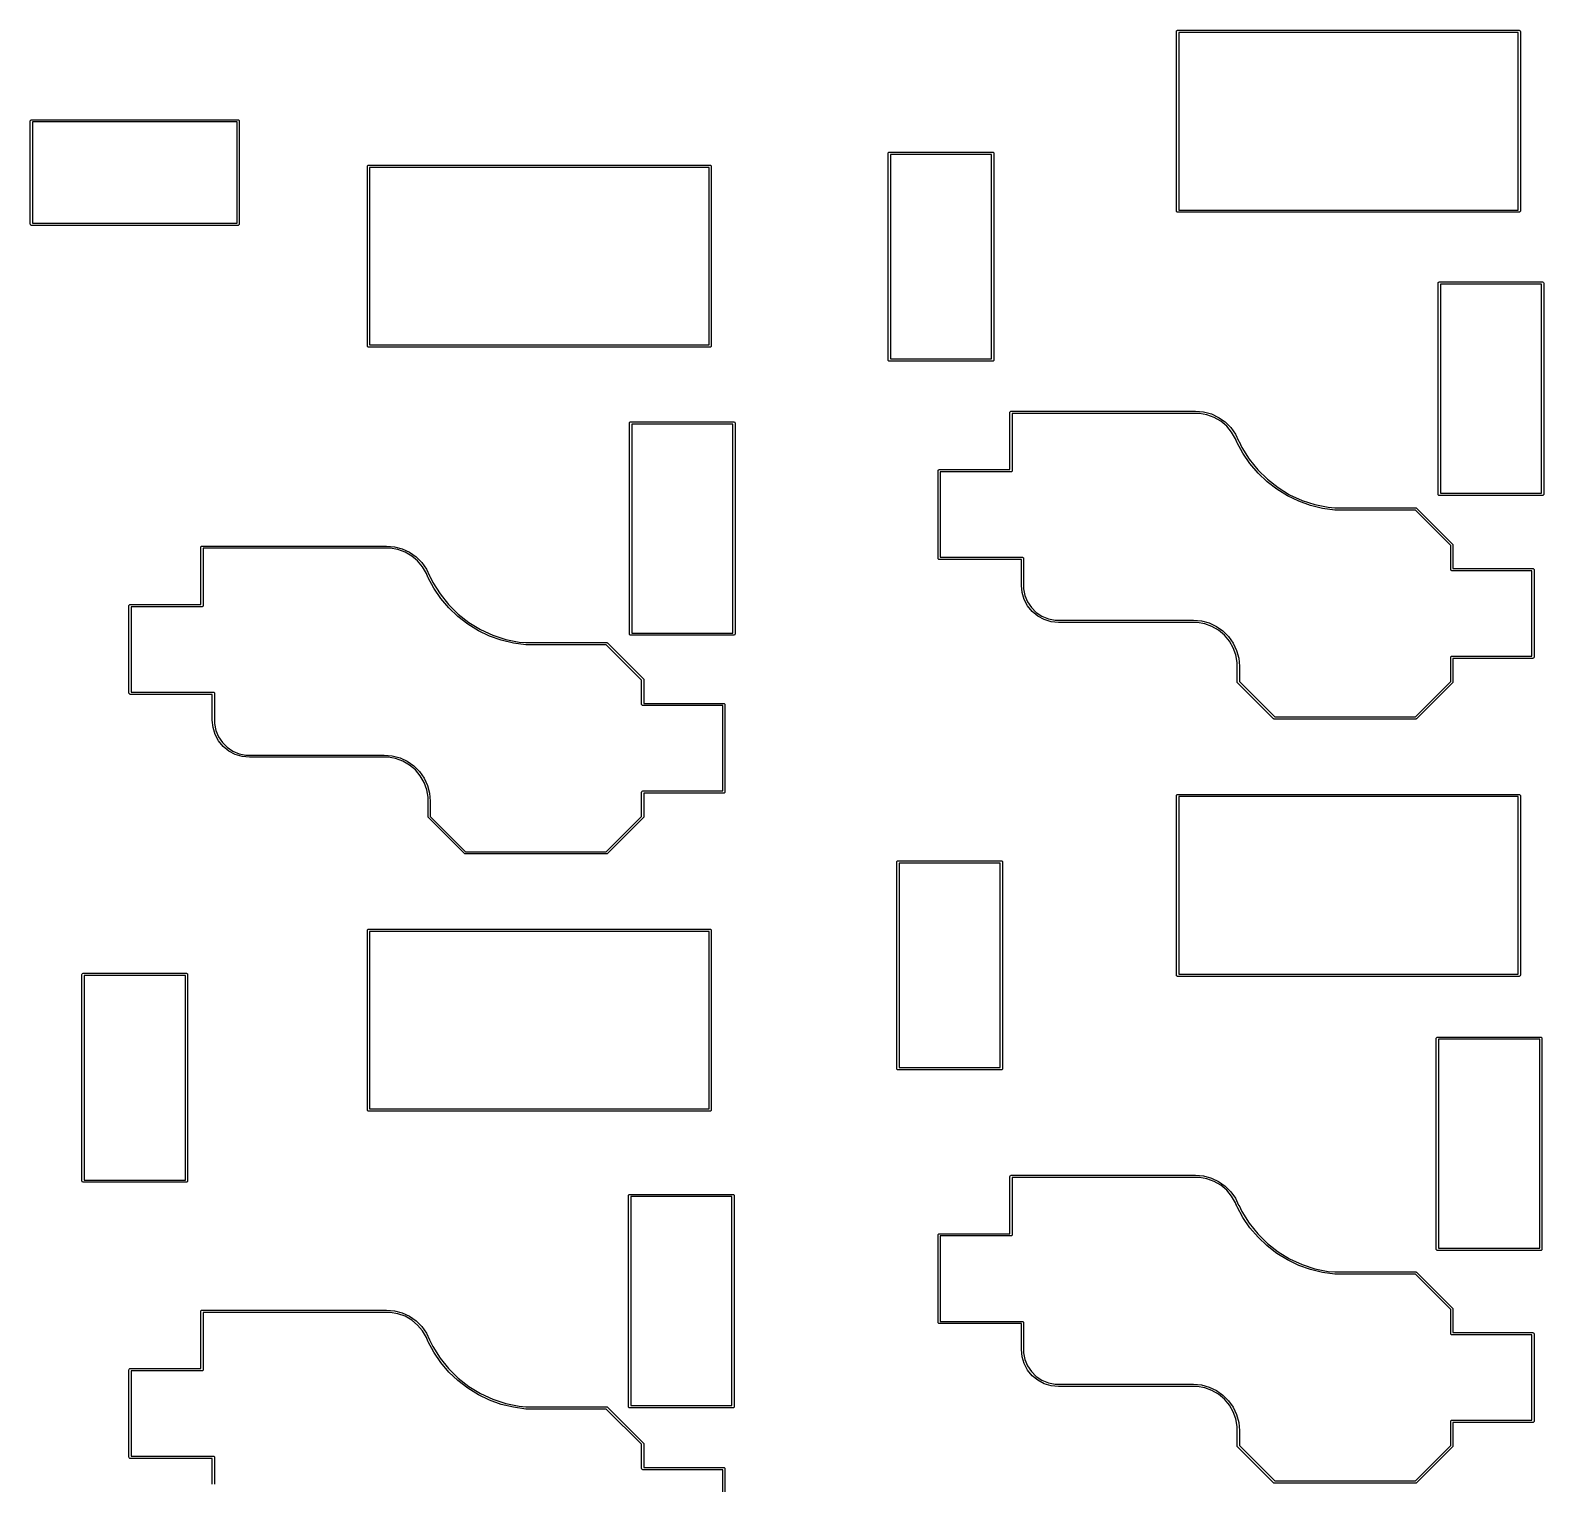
# Model space of a CAD drawing. Extents: x 52 to 190, y -126 to -40.
# Drawn here: x 97.24 to 130.91, y -72.3 to -39.96 of the extents above; entities that cross this region are included whole.
import ezdxf

# ---------------------------------------------------------------- set-up
doc = ezdxf.new("R2010")
doc.units = 0
doc.layers.add('BLACK', color=7, linetype='CONTINUOUS')

msp = doc.modelspace()

# ---------------------------------------------------------------- linework, layer by layer
at = {"layer": 'BLACK', "linetype": 'CONTINUOUS'}
for p, q in [((122.739428, -39.988327), (122.741331, -39.97876)), ((122.739428, -43.988327), (122.739428, -39.988327)), ((122.741331, -39.97876), (122.754861, -39.96523)), ((122.754861, -39.96523), (122.764428, -39.963327)), ((122.764428, -39.963327), (130.364428, -39.963327)), ((122.789428, -40.013327), (122.789428, -43.963327)), ((130.339428, -40.013327), (122.789428, -40.013327)), ((130.339428, -43.963327), (130.339428, -40.013327)), ((130.364428, -39.963327), (130.373995, -39.96523)), ((130.373995, -39.96523), (130.387525, -39.97876)), ((130.387525, -39.97876), (130.389428, -39.988327)), ((130.389428, -39.988327), (130.389428, -43.988327)), ((97.239428, -41.978326), (97.241331, -41.968759)), ((97.239428, -44.278326), (97.239428, -41.978326)), ((97.241331, -41.968759), (97.254861, -41.955229)), ((97.254861, -41.955229), (97.264428, -41.953326)), ((97.264428, -41.953326), (101.864428, -41.953326)), ((97.289428, -42.003326), (97.289428, -44.253326)), ((101.839428, -42.003326), (97.289428, -42.003326)), ((101.839428, -44.253326), (101.839428, -42.003326)), ((101.864428, -41.953326), (101.873995, -41.955229)), ((101.873995, -41.955229), (101.887525, -41.968759)), ((101.887525, -41.968759), (101.889428, -41.978326)), ((101.889428, -41.978326), (101.889428, -44.278326)), ((116.325, -42.7), (116.326903, -42.690433)), ((116.325, -47.3), (116.325, -42.7)), ((116.326903, -42.690433), (116.340433, -42.676903)), ((116.340433, -42.676903), (116.35, -42.675)), ((116.35, -42.675), (118.65, -42.675)), ((116.375, -42.725), (116.375, -47.275)), ((118.625, -42.725), (116.375, -42.725)), ((118.625, -47.275), (118.625, -42.725)), ((118.65, -42.675), (118.659567, -42.676903)), ((118.659567, -42.676903), (118.673097, -42.690433)), ((118.673097, -42.690433), (118.675, -42.7)), ((118.675, -42.7), (118.675, -47.3)), ((104.739428, -42.988327), (104.741331, -42.97876)), ((104.739428, -46.988327), (104.739428, -42.988327)), ((104.741331, -42.97876), (104.754861, -42.96523)), ((104.754861, -42.96523), (104.764428, -42.963327)), ((104.764428, -42.963327), (112.364428, -42.963327)), ((104.789428, -43.013327), (104.789428, -46.963327)), ((112.339428, -43.013327), (104.789428, -43.013327)), ((112.339428, -46.963327), (112.339428, -43.013327)), ((112.364428, -42.963327), (112.373995, -42.96523)), ((112.373995, -42.96523), (112.387525, -42.97876)), ((112.387525, -42.97876), (112.389428, -42.988327)), ((112.389428, -42.988327), (112.389428, -46.988327)), ((122.741331, -43.997894), (122.739428, -43.988327)), ((122.754861, -44.011424), (122.741331, -43.997894)), ((122.764428, -44.013327), (122.754861, -44.011424)), ((130.364428, -44.013327), (122.764428, -44.013327)), ((122.789428, -43.963327), (130.339428, -43.963327)), ((130.373995, -44.011424), (130.364428, -44.013327)), ((130.387525, -43.997894), (130.373995, -44.011424)), ((130.389428, -43.988327), (130.387525, -43.997894)), ((97.241331, -44.287893), (97.239428, -44.278326)), ((97.254861, -44.301423), (97.241331, -44.287893)), ((97.264428, -44.303326), (97.254861, -44.301423)), ((101.864428, -44.303326), (97.264428, -44.303326)), ((97.289428, -44.253326), (101.839428, -44.253326)), ((101.873995, -44.301423), (101.864428, -44.303326)), ((101.887525, -44.287893), (101.873995, -44.301423)), ((101.889428, -44.278326), (101.887525, -44.287893)), ((128.559428, -45.588326), (128.561331, -45.578759)), ((128.559428, -50.288326), (128.559428, -45.588326)), ((128.561331, -45.578759), (128.574861, -45.565229)), ((128.574861, -45.565229), (128.584428, -45.563326)), ((128.584428, -45.563326), (130.884428, -45.563326)), ((128.609428, -45.613326), (128.609428, -50.263326)), ((130.859428, -45.613326), (128.609428, -45.613326)), ((130.859428, -50.263326), (130.859428, -45.613326)), ((130.884428, -45.563326), (130.893995, -45.565229)), ((130.893995, -45.565229), (130.907525, -45.578759)), ((130.907525, -45.578759), (130.909428, -45.588326)), ((130.909428, -45.588326), (130.909428, -50.288326)), ((104.741331, -46.997894), (104.739428, -46.988327)), ((104.754861, -47.011424), (104.741331, -46.997894)), ((104.764428, -47.013327), (104.754861, -47.011424)), ((112.364428, -47.013327), (104.764428, -47.013327)), ((104.789428, -46.963327), (112.339428, -46.963327)), ((112.373995, -47.011424), (112.364428, -47.013327)), ((112.387525, -46.997894), (112.373995, -47.011424)), ((112.389428, -46.988327), (112.387525, -46.997894)), ((116.326903, -47.309567), (116.325, -47.3)), ((116.340433, -47.323097), (116.326903, -47.309567)), ((116.35, -47.325), (116.340433, -47.323097)), ((118.65, -47.325), (116.35, -47.325)), ((116.375, -47.275), (118.625, -47.275)), ((118.659567, -47.323097), (118.65, -47.325)), ((118.673097, -47.309567), (118.659567, -47.323097)), ((118.675, -47.3), (118.673097, -47.309567)), ((119.035428, -48.463326), (119.037331, -48.453759)), ((119.035428, -49.163326), (119.035428, -48.463326)), ((119.037331, -48.453759), (119.050861, -48.440229)), ((119.050861, -48.440229), (119.060428, -48.438326)), ((119.060428, -48.438326), (123.164428, -48.438326)), ((123.164428, -48.438326), (123.164429, -48.438326)), ((123.164429, -48.438326), (123.342414, -48.453903)), ((123.342414, -48.453903), (123.51499, -48.50015)), ((110.569428, -48.698326), (110.571331, -48.688759)), ((110.569428, -53.398326), (110.569428, -48.698326)), ((110.571331, -48.688759), (110.584861, -48.675229)), ((110.584861, -48.675229), (110.594428, -48.673326)), ((110.594428, -48.673326), (112.894428, -48.673326)), ((110.619428, -48.723326), (110.619428, -53.373326)), ((112.869428, -48.723326), (110.619428, -48.723326)), ((112.869428, -53.373326), (112.869428, -48.723326)), ((112.894428, -48.673326), (112.903995, -48.675229)), ((112.903995, -48.675229), (112.917525, -48.688759)), ((112.917525, -48.688759), (112.919428, -48.698326)), ((112.919428, -48.698326), (112.919428, -53.398326)), ((119.085428, -48.488326), (119.085428, -49.163326)), ((123.164427, -48.488326), (119.085428, -48.488326)), ((123.249727, -48.488329), (123.164427, -48.488326)), ((123.417733, -48.517958), (123.249727, -48.488329)), ((123.578042, -48.576311), (123.417733, -48.517958)), ((123.51499, -48.50015), (123.676914, -48.575662)), ((123.725783, -48.661615), (123.578042, -48.576311)), ((123.676914, -48.575662), (123.823265, -48.678145)), ((123.856466, -48.771278), (123.725783, -48.661615)), ((123.823265, -48.678145), (123.949597, -48.804485)), ((123.966121, -48.901968), (123.856466, -48.771278)), ((123.949597, -48.804485), (124.052071, -48.950843)), ((124.051416, -49.049714), (123.966121, -48.901968)), ((124.080587, -49.129871), (124.051416, -49.049714)), ((124.052071, -48.950843), (124.121621, -49.100007)), ((124.080628, -49.129856), (124.080587, -49.129871)), ((124.09014, -49.142031), (124.080628, -49.129856)), ((124.092188, -49.142618), (124.09014, -49.142031)), ((124.217955, -49.375688), (124.092188, -49.142618)), ((124.121621, -49.100007), (124.131575, -49.11055)), ((124.131575, -49.11055), (124.131612, -49.110533)), ((124.131612, -49.110533), (124.196353, -49.247178)), ((119.035428, -49.738326), (119.035428, -49.163326)), ((119.085428, -49.163326), (119.085428, -49.763326)), ((124.196353, -49.247178), (124.356662, -49.503604)), ((124.374198, -49.604374), (124.217955, -49.375688)), ((117.435428, -49.763326), (117.437331, -49.753759)), ((117.435428, -51.713326), (117.435428, -49.763326)), ((117.437331, -49.753759), (117.450861, -49.740229)), ((117.450861, -49.740229), (117.460428, -49.738326)), ((117.460428, -49.738326), (119.035428, -49.738326)), ((119.060428, -49.788326), (117.485428, -49.788326)), ((117.485428, -49.788326), (117.485428, -51.688326)), ((119.069995, -49.786423), (119.060428, -49.788326)), ((119.083525, -49.772893), (119.069995, -49.786423)), ((119.085428, -49.763326), (119.083525, -49.772893)), ((124.356662, -49.503604), (124.545611, -49.739722)), ((124.553454, -49.815507), (124.374198, -49.604374)), ((124.545611, -49.739722), (124.760654, -49.952349)), ((124.753763, -50.006781), (124.553454, -49.815507)), ((124.97294, -50.176107), (124.753763, -50.006781)), ((124.760654, -49.952349), (124.998891, -50.138619)), ((124.998891, -50.138619), (125.257111, -50.296022)), ((125.20859, -50.321635), (124.97294, -50.176107)), ((125.45814, -50.441778), (125.20859, -50.321635)), ((125.257111, -50.296022), (125.531834, -50.422437)), ((125.718866, -50.535223), (125.45814, -50.441778)), ((125.531834, -50.422437), (125.819358, -50.516158)), ((128.561331, -50.297893), (128.559428, -50.288326)), ((128.574861, -50.311423), (128.561331, -50.297893)), ((128.584428, -50.313326), (128.574861, -50.311423)), ((130.884428, -50.313326), (128.584428, -50.313326)), ((128.609428, -50.263326), (130.859428, -50.263326)), ((130.893995, -50.311423), (130.884428, -50.313326)), ((130.907525, -50.297893), (130.893995, -50.311423)), ((130.909428, -50.288326), (130.907525, -50.297893)), ((125.987919, -50.600949), (125.718866, -50.535223)), ((125.819358, -50.516158), (126.115806, -50.575923)), ((126.262362, -50.638239), (125.987919, -50.600949)), ((126.115806, -50.575923), (126.265482, -50.588326)), ((126.263107, -50.638063), (126.262362, -50.638239)), ((126.264428, -50.638326), (126.263107, -50.638063)), ((128.054072, -50.638326), (126.264428, -50.638326)), ((126.265482, -50.588326), (128.064428, -50.588326)), ((128.839428, -51.423682), (128.054072, -50.638326)), ((128.064428, -50.588326), (128.073995, -50.590229)), ((128.073995, -50.590229), (128.082106, -50.595648)), ((128.082106, -50.595648), (128.882106, -51.395648)), ((101.035428, -51.463326), (101.037331, -51.453759)), ((101.035428, -52.163326), (101.035428, -51.463326)), ((101.037331, -51.453759), (101.050861, -51.440229)), ((101.050861, -51.440229), (101.060428, -51.438326)), ((101.060428, -51.438326), (105.164428, -51.438326)), ((101.085428, -51.488326), (101.085428, -52.163326)), ((105.164427, -51.488326), (101.085428, -51.488326)), ((105.249727, -51.488329), (105.164427, -51.488326)), ((105.164428, -51.438326), (105.164429, -51.438326)), ((105.164429, -51.438326), (105.342414, -51.453903)), ((105.417733, -51.517958), (105.249727, -51.488329)), ((105.342414, -51.453903), (105.51499, -51.50015)), ((105.51499, -51.50015), (105.676914, -51.575662)), ((128.839428, -51.963326), (128.839428, -51.423682)), ((128.882106, -51.395648), (128.887525, -51.403759)), ((128.887525, -51.403759), (128.889428, -51.413326)), ((128.889428, -51.413326), (128.889428, -51.938326)), ((105.578042, -51.576311), (105.417733, -51.517958)), ((105.725783, -51.661615), (105.578042, -51.576311)), ((105.676914, -51.575662), (105.823265, -51.678145)), ((105.856466, -51.771278), (105.725783, -51.661615)), ((105.823265, -51.678145), (105.949597, -51.804485)), ((105.966121, -51.901968), (105.856466, -51.771278)), ((105.949597, -51.804485), (106.052071, -51.950843)), ((117.437331, -51.722893), (117.435428, -51.713326)), ((117.450861, -51.736423), (117.437331, -51.722893)), ((117.460428, -51.738326), (117.450861, -51.736423)), ((119.289428, -51.738326), (117.460428, -51.738326)), ((117.485428, -51.688326), (119.314428, -51.688326)), ((119.289428, -52.313326), (119.289428, -51.738326)), ((119.314428, -51.688326), (119.323995, -51.690229)), ((119.323995, -51.690229), (119.337525, -51.703759)), ((119.337525, -51.703759), (119.339428, -51.713326)), ((119.339428, -51.713326), (119.339428, -52.313326)), ((101.035428, -52.738326), (101.035428, -52.163326)), ((101.085428, -52.163326), (101.085428, -52.763326)), ((106.051416, -52.049714), (105.966121, -51.901968)), ((106.080587, -52.129871), (106.051416, -52.049714)), ((106.052071, -51.950843), (106.121621, -52.100007)), ((106.080628, -52.129856), (106.080587, -52.129871)), ((106.09014, -52.142031), (106.080628, -52.129856)), ((106.092188, -52.142618), (106.09014, -52.142031)), ((106.217955, -52.375688), (106.092188, -52.142618)), ((106.121621, -52.100007), (106.131575, -52.11055)), ((106.131575, -52.11055), (106.131612, -52.110533)), ((106.131612, -52.110533), (106.196353, -52.247178)), ((128.841331, -51.972893), (128.839428, -51.963326)), ((128.854861, -51.986423), (128.841331, -51.972893)), ((128.864428, -51.988326), (128.854861, -51.986423)), ((130.643428, -51.988326), (128.864428, -51.988326)), ((128.889428, -51.938326), (130.668428, -51.938326)), ((130.643428, -53.888326), (130.643428, -51.988326)), ((130.668428, -51.938326), (130.677995, -51.940229)), ((130.677995, -51.940229), (130.691525, -51.953759)), ((130.691525, -51.953759), (130.693428, -51.963326)), ((130.693428, -51.963326), (130.693428, -53.913326)), ((106.196353, -52.247178), (106.356662, -52.503604)), ((106.374198, -52.604374), (106.217955, -52.375688)), ((106.356662, -52.503604), (106.545611, -52.739722)), ((119.305232, -52.474281), (119.289374, -52.313327)), ((119.289374, -52.313327), (119.289428, -52.313327)), ((119.289428, -52.313327), (119.289428, -52.313326)), ((119.352186, -52.629049), (119.305232, -52.474281)), ((119.339428, -52.313326), (119.339374, -52.313597)), ((119.339374, -52.313597), (119.339377, -52.389659)), ((119.339377, -52.389659), (119.369165, -52.539391)), ((99.435428, -52.763326), (99.437331, -52.753759)), ((99.435428, -54.713326), (99.435428, -52.763326)), ((99.437331, -52.753759), (99.450861, -52.740229)), ((99.450861, -52.740229), (99.460428, -52.738326)), ((99.460428, -52.738326), (101.035428, -52.738326)), ((101.060428, -52.788326), (99.485428, -52.788326)), ((99.485428, -52.788326), (99.485428, -54.688326)), ((101.069995, -52.786423), (101.060428, -52.788326)), ((101.083525, -52.772893), (101.069995, -52.786423)), ((101.085428, -52.763326), (101.083525, -52.772893)), ((106.553454, -52.815507), (106.374198, -52.604374)), ((106.545611, -52.739722), (106.760654, -52.952349)), ((106.753763, -53.006781), (106.553454, -52.815507)), ((119.428431, -52.771683), (119.352186, -52.629049)), ((119.369165, -52.539391), (119.427593, -52.680435)), ((119.427593, -52.680435), (119.512415, -52.80737)), ((119.531038, -52.896701), (119.428431, -52.771683)), ((119.512415, -52.80737), (119.62037, -52.915319)), ((106.97294, -53.176107), (106.753763, -53.006781)), ((106.760654, -52.952349), (106.998891, -53.138619)), ((107.20859, -53.321635), (106.97294, -53.176107)), ((106.998891, -53.138619), (107.257111, -53.296022)), ((119.656063, -52.9993), (119.531038, -52.896701)), ((119.62037, -52.915319), (119.747311, -53.000132)), ((119.798702, -53.075535), (119.656063, -52.9993)), ((119.747311, -53.000132), (119.888359, -53.05855)), ((119.953473, -53.122479), (119.798702, -53.075535)), ((119.888359, -53.05855), (120.038094, -53.088329)), ((120.114427, -53.138325), (119.953473, -53.122479)), ((120.038094, -53.088329), (120.114427, -53.088326)), ((120.114427, -53.088326), (120.114428, -53.088326)), ((120.114428, -53.138326), (120.114427, -53.138325)), ((120.114428, -53.088326), (123.114428, -53.088326)), ((120.114429, -53.138326), (120.114428, -53.138326)), ((123.114427, -53.138326), (120.114429, -53.138326)), ((123.199726, -53.138329), (123.114427, -53.138326)), ((123.114428, -53.088326), (123.114429, -53.088326)), ((123.114429, -53.088326), (123.292413, -53.103903)), ((123.367732, -53.167957), (123.199726, -53.138329)), ((123.292413, -53.103903), (123.464988, -53.150149)), ((123.52804, -53.22631), (123.367732, -53.167957)), ((123.464988, -53.150149), (123.626911, -53.22566)), ((107.45814, -53.441778), (107.20859, -53.321635)), ((107.257111, -53.296022), (107.531834, -53.422437)), ((107.718866, -53.535223), (107.45814, -53.441778)), ((107.531834, -53.422437), (107.819358, -53.516158)), ((107.987919, -53.600949), (107.718866, -53.535223)), ((107.819358, -53.516158), (108.115806, -53.575923)), ((110.571331, -53.407893), (110.569428, -53.398326)), ((110.584861, -53.421423), (110.571331, -53.407893)), ((110.594428, -53.423326), (110.584861, -53.421423)), ((112.894428, -53.423326), (110.594428, -53.423326)), ((110.619428, -53.373326), (112.869428, -53.373326)), ((112.903995, -53.421423), (112.894428, -53.423326)), ((112.917525, -53.407893), (112.903995, -53.421423)), ((112.919428, -53.398326), (112.917525, -53.407893)), ((123.67578, -53.311613), (123.52804, -53.22631)), ((123.626911, -53.22566), (123.773262, -53.328142)), ((123.806463, -53.421275), (123.67578, -53.311613)), ((123.773262, -53.328142), (123.899593, -53.454481)), ((123.916117, -53.551963), (123.806463, -53.421275)), ((123.899593, -53.454481), (124.002067, -53.600837)), ((108.262362, -53.638239), (107.987919, -53.600949)), ((108.115806, -53.575923), (108.265482, -53.588326)), ((108.263107, -53.638063), (108.262362, -53.638239)), ((108.264428, -53.638326), (108.263107, -53.638063)), ((110.054072, -53.638326), (108.264428, -53.638326)), ((108.265482, -53.588326), (110.064428, -53.588326)), ((110.839428, -54.423682), (110.054072, -53.638326)), ((110.064428, -53.588326), (110.073995, -53.590229)), ((110.073995, -53.590229), (110.082106, -53.595648)), ((110.082106, -53.595648), (110.882106, -54.395648)), ((124.001413, -53.699708), (123.916117, -53.551963)), ((124.059756, -53.860019), (124.001413, -53.699708)), ((124.002067, -53.600837), (124.07757, -53.762764)), ((124.089376, -54.028026), (124.059756, -53.860019)), ((124.07757, -53.762764), (124.123807, -53.935342)), ((124.089374, -54.113325), (124.089376, -54.028026)), ((124.089428, -54.113325), (124.089374, -54.113325)), ((124.089428, -54.113326), (124.089428, -54.113325)), ((124.089428, -54.463326), (124.089428, -54.113326)), ((124.123807, -53.935342), (124.139331, -54.11284)), ((124.139331, -54.11284), (124.139428, -54.113326)), ((124.139428, -54.113326), (124.139428, -54.45297)), ((128.839428, -53.913326), (128.841331, -53.903759)), ((128.839428, -54.45297), (128.839428, -53.913326)), ((128.841331, -53.903759), (128.854861, -53.890229)), ((128.854861, -53.890229), (128.864428, -53.888326)), ((128.864428, -53.888326), (130.643428, -53.888326)), ((130.668428, -53.938326), (128.889428, -53.938326)), ((128.889428, -53.938326), (128.889428, -54.463326)), ((130.677995, -53.936423), (130.668428, -53.938326)), ((130.691525, -53.922893), (130.677995, -53.936423)), ((130.693428, -53.913326), (130.691525, -53.922893)), ((110.839428, -54.963326), (110.839428, -54.423682)), ((110.882106, -54.395648), (110.887525, -54.403759)), ((110.887525, -54.403759), (110.889428, -54.413326)), ((110.889428, -54.413326), (110.889428, -54.938326)), ((124.091331, -54.472893), (124.089428, -54.463326)), ((124.09675, -54.481004), (124.091331, -54.472893)), ((124.89675, -55.281004), (124.09675, -54.481004)), ((124.139428, -54.45297), (124.924784, -55.238326)), ((128.054072, -55.238326), (128.839428, -54.45297)), ((128.882106, -54.481004), (128.082106, -55.281004)), ((128.887525, -54.472893), (128.882106, -54.481004)), ((128.889428, -54.463326), (128.887525, -54.472893)), ((99.437331, -54.722893), (99.435428, -54.713326)), ((99.450861, -54.736423), (99.437331, -54.722893)), ((99.460428, -54.738326), (99.450861, -54.736423)), ((101.289428, -54.738326), (99.460428, -54.738326)), ((99.485428, -54.688326), (101.314428, -54.688326)), ((101.289428, -55.313326), (101.289428, -54.738326)), ((101.314428, -54.688326), (101.323995, -54.690229)), ((101.323995, -54.690229), (101.337525, -54.703759)), ((101.337525, -54.703759), (101.339428, -54.713326)), ((101.339428, -54.713326), (101.339428, -55.313326)), ((110.841331, -54.972893), (110.839428, -54.963326)), ((110.854861, -54.986423), (110.841331, -54.972893)), ((110.864428, -54.988326), (110.854861, -54.986423)), ((112.643428, -54.988326), (110.864428, -54.988326)), ((110.889428, -54.938326), (112.668428, -54.938326)), ((112.643428, -56.888326), (112.643428, -54.988326)), ((112.668428, -54.938326), (112.677995, -54.940229)), ((112.677995, -54.940229), (112.691525, -54.953759)), ((112.691525, -54.953759), (112.693428, -54.963326)), ((112.693428, -54.963326), (112.693428, -56.913326)), ((101.305232, -55.474281), (101.289374, -55.313327)), ((101.289374, -55.313327), (101.289428, -55.313327)), ((101.289428, -55.313327), (101.289428, -55.313326)), ((101.352186, -55.629049), (101.305232, -55.474281)), ((101.339428, -55.313326), (101.339374, -55.313597)), ((101.339374, -55.313597), (101.339377, -55.389659)), ((101.339377, -55.389659), (101.369165, -55.539391)), ((101.369165, -55.539391), (101.427593, -55.680435)), ((124.904861, -55.286423), (124.89675, -55.281004)), ((124.914428, -55.288326), (124.904861, -55.286423)), ((128.064428, -55.288326), (124.914428, -55.288326)), ((124.924784, -55.238326), (128.054072, -55.238326)), ((128.073995, -55.286423), (128.064428, -55.288326)), ((128.082106, -55.281004), (128.073995, -55.286423)), ((101.428431, -55.771683), (101.352186, -55.629049)), ((101.427593, -55.680435), (101.512415, -55.80737)), ((101.531038, -55.896701), (101.428431, -55.771683)), ((101.512415, -55.80737), (101.62037, -55.915319)), ((101.656063, -55.9993), (101.531038, -55.896701)), ((101.62037, -55.915319), (101.747311, -56.000132)), ((101.798702, -56.075535), (101.656063, -55.9993)), ((101.747311, -56.000132), (101.888359, -56.05855)), ((101.953473, -56.122479), (101.798702, -56.075535)), ((101.888359, -56.05855), (102.038094, -56.088329)), ((102.114427, -56.138325), (101.953473, -56.122479)), ((102.038094, -56.088329), (102.114427, -56.088326)), ((102.114427, -56.088326), (102.114428, -56.088326)), ((102.114428, -56.138326), (102.114427, -56.138325)), ((102.114428, -56.088326), (105.114428, -56.088326)), ((102.114429, -56.138326), (102.114428, -56.138326)), ((105.114427, -56.138326), (102.114429, -56.138326)), ((105.199726, -56.138329), (105.114427, -56.138326)), ((105.114428, -56.088326), (105.114429, -56.088326)), ((105.114429, -56.088326), (105.292413, -56.103903)), ((105.367732, -56.167957), (105.199726, -56.138329)), ((105.292413, -56.103903), (105.464988, -56.150149)), ((105.52804, -56.22631), (105.367732, -56.167957)), ((105.464988, -56.150149), (105.626911, -56.22566)), ((105.67578, -56.311613), (105.52804, -56.22631)), ((105.626911, -56.22566), (105.773262, -56.328142)), ((105.806463, -56.421275), (105.67578, -56.311613)), ((105.773262, -56.328142), (105.899593, -56.454481)), ((105.916117, -56.551963), (105.806463, -56.421275)), ((105.899593, -56.454481), (106.002067, -56.600837)), ((106.001413, -56.699708), (105.916117, -56.551963)), ((106.059756, -56.860019), (106.001413, -56.699708)), ((106.002067, -56.600837), (106.07757, -56.762764)), ((106.089376, -57.028026), (106.059756, -56.860019)), ((106.07757, -56.762764), (106.123807, -56.935342)), ((110.841331, -56.903759), (110.854861, -56.890229)), ((110.854861, -56.890229), (110.864428, -56.888326)), ((110.864428, -56.888326), (112.643428, -56.888326)), ((106.089374, -57.113325), (106.089376, -57.028026)), ((106.089428, -57.113325), (106.089374, -57.113325)), ((106.089428, -57.113326), (106.089428, -57.113325)), ((106.089428, -57.463326), (106.089428, -57.113326)), ((106.123807, -56.935342), (106.139331, -57.11284)), ((106.139331, -57.11284), (106.139428, -57.113326)), ((106.139428, -57.113326), (106.139428, -57.45297)), ((110.839428, -56.913326), (110.841331, -56.903759)), ((110.839428, -57.45297), (110.839428, -56.913326)), ((112.668428, -56.938326), (110.889428, -56.938326)), ((110.889428, -56.938326), (110.889428, -57.463326)), ((112.677995, -56.936423), (112.668428, -56.938326)), ((112.691525, -56.922893), (112.677995, -56.936423)), ((112.693428, -56.913326), (112.691525, -56.922893)), ((122.739428, -56.988325), (122.741331, -56.978758)), ((122.739428, -60.988325), (122.739428, -56.988325)), ((122.741331, -56.978758), (122.754861, -56.965228)), ((122.754861, -56.965228), (122.764428, -56.963325)), ((122.764428, -56.963325), (130.364428, -56.963325)), ((122.789428, -57.013325), (122.789428, -60.963325)), ((130.339428, -57.013325), (122.789428, -57.013325)), ((130.339428, -60.963325), (130.339428, -57.013325)), ((130.364428, -56.963325), (130.373995, -56.965228)), ((130.373995, -56.965228), (130.387525, -56.978758)), ((130.387525, -56.978758), (130.389428, -56.988325)), ((130.389428, -56.988325), (130.389428, -60.988325)), ((106.091331, -57.472893), (106.089428, -57.463326)), ((106.09675, -57.481004), (106.091331, -57.472893)), ((106.89675, -58.281004), (106.09675, -57.481004)), ((106.139428, -57.45297), (106.924784, -58.238326)), ((110.054072, -58.238326), (110.839428, -57.45297)), ((110.882106, -57.481004), (110.082106, -58.281004)), ((110.887525, -57.472893), (110.882106, -57.481004)), ((110.889428, -57.463326), (110.887525, -57.472893)), ((106.924784, -58.238326), (110.054072, -58.238326)), ((106.904861, -58.286423), (106.89675, -58.281004)), ((106.914428, -58.288326), (106.904861, -58.286423)), ((110.064428, -58.288326), (106.914428, -58.288326)), ((110.073995, -58.286423), (110.064428, -58.288326)), ((110.082106, -58.281004), (110.073995, -58.286423)), ((116.519428, -58.468326), (116.521331, -58.458759)), ((116.519428, -63.068326), (116.519428, -58.468326)), ((116.521331, -58.458759), (116.534861, -58.445229)), ((116.534861, -58.445229), (116.544428, -58.443326)), ((116.544428, -58.443326), (118.844428, -58.443326)), ((116.569428, -58.493326), (116.569428, -63.043326)), ((118.819428, -58.493326), (116.569428, -58.493326)), ((118.819428, -63.043326), (118.819428, -58.493326)), ((118.844428, -58.443326), (118.853995, -58.445229)), ((118.853995, -58.445229), (118.867525, -58.458759)), ((118.867525, -58.458759), (118.869428, -58.468326)), ((118.869428, -58.468326), (118.869428, -63.068326)), ((104.739428, -59.988325), (104.741331, -59.978758)), ((104.739428, -63.988325), (104.739428, -59.988325)), ((104.741331, -59.978758), (104.754861, -59.965228)), ((104.754861, -59.965228), (104.764428, -59.963325)), ((104.764428, -59.963325), (112.364428, -59.963325)), ((104.789428, -60.013325), (104.789428, -63.963325)), ((112.339428, -60.013325), (104.789428, -60.013325)), ((112.339428, -63.963325), (112.339428, -60.013325)), ((112.364428, -59.963325), (112.373995, -59.965228)), ((112.373995, -59.965228), (112.387525, -59.978758)), ((112.387525, -59.978758), (112.389428, -59.988325)), ((112.389428, -59.988325), (112.389428, -63.988325)), ((98.389428, -60.968326), (98.391331, -60.958759)), ((98.389428, -65.568326), (98.389428, -60.968326)), ((98.391331, -60.958759), (98.404861, -60.945229)), ((98.404861, -60.945229), (98.414428, -60.943326)), ((98.414428, -60.943326), (100.714428, -60.943326)), ((98.439428, -60.993326), (98.439428, -65.543326)), ((100.689428, -60.993326), (98.439428, -60.993326)), ((100.689428, -65.543326), (100.689428, -60.993326)), ((100.714428, -60.943326), (100.723995, -60.945229)), ((100.723995, -60.945229), (100.737525, -60.958759)), ((100.737525, -60.958759), (100.739428, -60.968326)), ((100.739428, -60.968326), (100.739428, -65.568326)), ((122.741331, -60.997892), (122.739428, -60.988325)), ((122.754861, -61.011422), (122.741331, -60.997892)), ((122.764428, -61.013325), (122.754861, -61.011422)), ((130.364428, -61.013325), (122.764428, -61.013325)), ((122.789428, -60.963325), (130.339428, -60.963325)), ((130.373995, -61.011422), (130.364428, -61.013325)), ((130.387525, -60.997892), (130.373995, -61.011422)), ((130.389428, -60.988325), (130.387525, -60.997892)), ((128.519428, -62.388326), (128.521331, -62.378759)), ((128.519428, -67.088326), (128.519428, -62.388326)), ((128.521331, -62.378759), (128.534861, -62.365229)), ((128.534861, -62.365229), (128.544428, -62.363326)), ((128.544428, -62.363326), (130.844428, -62.363326)), ((128.569428, -62.413326), (128.569428, -67.063326)), ((130.819428, -62.413326), (128.569428, -62.413326)), ((130.819428, -67.063326), (130.819428, -62.413326)), ((130.844428, -62.363326), (130.853995, -62.365229)), ((130.853995, -62.365229), (130.867525, -62.378759)), ((130.867525, -62.378759), (130.869428, -62.388326)), ((130.869428, -62.388326), (130.869428, -67.088326)), ((116.521331, -63.077893), (116.519428, -63.068326)), ((116.534861, -63.091423), (116.521331, -63.077893)), ((116.544428, -63.093326), (116.534861, -63.091423)), ((118.844428, -63.093326), (116.544428, -63.093326)), ((116.569428, -63.043326), (118.819428, -63.043326)), ((118.853995, -63.091423), (118.844428, -63.093326)), ((118.867525, -63.077893), (118.853995, -63.091423)), ((118.869428, -63.068326), (118.867525, -63.077893)), ((104.789428, -63.963325), (112.339428, -63.963325)), ((104.741331, -63.997892), (104.739428, -63.988325)), ((104.754861, -64.011422), (104.741331, -63.997892)), ((104.764428, -64.013325), (104.754861, -64.011422)), ((112.364428, -64.013325), (104.764428, -64.013325)), ((112.373995, -64.011422), (112.364428, -64.013325)), ((112.387525, -63.997892), (112.373995, -64.011422)), ((112.389428, -63.988325), (112.387525, -63.997892)), ((98.391331, -65.577893), (98.389428, -65.568326)), ((98.404861, -65.591423), (98.391331, -65.577893)), ((98.414428, -65.593326), (98.404861, -65.591423)), ((100.714428, -65.593326), (98.414428, -65.593326)), ((98.439428, -65.543326), (100.689428, -65.543326)), ((100.723995, -65.591423), (100.714428, -65.593326)), ((100.737525, -65.577893), (100.723995, -65.591423)), ((100.739428, -65.568326), (100.737525, -65.577893)), ((119.035428, -65.463326), (119.037331, -65.453759)), ((119.035428, -66.163326), (119.035428, -65.463326)), ((119.037331, -65.453759), (119.050861, -65.440229)), ((119.050861, -65.440229), (119.060428, -65.438326)), ((119.060428, -65.438326), (123.164428, -65.438326)), ((119.085428, -65.488326), (119.085428, -66.163326)), ((123.164427, -65.488326), (119.085428, -65.488326)), ((123.249727, -65.488329), (123.164427, -65.488326)), ((123.164428, -65.438326), (123.164429, -65.438326)), ((123.164429, -65.438326), (123.342414, -65.453903)), ((123.417733, -65.517958), (123.249727, -65.488329)), ((123.342414, -65.453903), (123.51499, -65.50015)), ((123.578042, -65.576311), (123.417733, -65.517958)), ((123.51499, -65.50015), (123.676914, -65.575662)), ((123.725783, -65.661615), (123.578042, -65.576311)), ((123.676914, -65.575662), (123.823265, -65.678145)), ((110.549428, -65.888326), (110.551331, -65.878759)), ((110.549428, -70.588326), (110.549428, -65.888326)), ((110.551331, -65.878759), (110.564861, -65.865229)), ((110.564861, -65.865229), (110.574428, -65.863326)), ((110.574428, -65.863326), (112.874428, -65.863326)), ((110.599428, -65.913326), (110.599428, -70.563326)), ((112.849428, -65.913326), (110.599428, -65.913326)), ((112.849428, -70.563326), (112.849428, -65.913326)), ((112.874428, -65.863326), (112.883995, -65.865229)), ((112.883995, -65.865229), (112.897525, -65.878759)), ((112.897525, -65.878759), (112.899428, -65.888326)), ((112.899428, -65.888326), (112.899428, -70.588326)), ((123.856466, -65.771278), (123.725783, -65.661615)), ((123.823265, -65.678145), (123.949597, -65.804485)), ((123.966121, -65.901968), (123.856466, -65.771278)), ((123.949597, -65.804485), (124.052071, -65.950843)), ((124.051416, -66.049714), (123.966121, -65.901968)), ((124.052071, -65.950843), (124.121621, -66.100007)), ((119.035428, -66.738326), (119.035428, -66.163326)), ((119.085428, -66.163326), (119.085428, -66.763326)), ((124.080587, -66.129871), (124.051416, -66.049714)), ((124.080628, -66.129856), (124.080587, -66.129871)), ((124.09014, -66.142031), (124.080628, -66.129856)), ((124.092188, -66.142618), (124.09014, -66.142031)), ((124.217955, -66.375688), (124.092188, -66.142618)), ((124.121621, -66.100007), (124.131575, -66.11055)), ((124.131575, -66.11055), (124.131612, -66.110533)), ((124.131612, -66.110533), (124.196353, -66.247178)), ((124.196353, -66.247178), (124.356662, -66.503604)), ((124.374198, -66.604374), (124.217955, -66.375688)), ((124.356662, -66.503604), (124.545611, -66.739722)), ((124.553454, -66.815507), (124.374198, -66.604374)), ((117.435428, -66.763326), (117.437331, -66.753759)), ((117.435428, -68.713326), (117.435428, -66.763326)), ((117.437331, -66.753759), (117.450861, -66.740229)), ((117.450861, -66.740229), (117.460428, -66.738326)), ((117.460428, -66.738326), (119.035428, -66.738326)), ((119.060428, -66.788326), (117.485428, -66.788326)), ((117.485428, -66.788326), (117.485428, -68.688326)), ((119.069995, -66.786423), (119.060428, -66.788326)), ((119.083525, -66.772893), (119.069995, -66.786423)), ((119.085428, -66.763326), (119.083525, -66.772893)), ((124.545611, -66.739722), (124.760654, -66.952349)), ((124.753763, -67.006781), (124.553454, -66.815507)), ((124.760654, -66.952349), (124.998891, -67.138619)), ((124.97294, -67.176107), (124.753763, -67.006781)), ((125.20859, -67.321635), (124.97294, -67.176107)), ((124.998891, -67.138619), (125.257111, -67.296022)), ((125.45814, -67.441778), (125.20859, -67.321635)), ((125.257111, -67.296022), (125.531834, -67.422437)), ((128.521331, -67.097893), (128.519428, -67.088326)), ((128.534861, -67.111423), (128.521331, -67.097893)), ((128.544428, -67.113326), (128.534861, -67.111423)), ((130.844428, -67.113326), (128.544428, -67.113326)), ((128.569428, -67.063326), (130.819428, -67.063326)), ((130.853995, -67.111423), (130.844428, -67.113326)), ((130.867525, -67.097893), (130.853995, -67.111423)), ((130.869428, -67.088326), (130.867525, -67.097893)), ((125.718866, -67.535223), (125.45814, -67.441778)), ((125.531834, -67.422437), (125.819358, -67.516158)), ((125.987919, -67.600949), (125.718866, -67.535223)), ((125.819358, -67.516158), (126.115806, -67.575923)), ((126.262362, -67.638239), (125.987919, -67.600949)), ((126.115806, -67.575923), (126.265482, -67.588326)), ((126.263107, -67.638063), (126.262362, -67.638239)), ((126.264428, -67.638326), (126.263107, -67.638063)), ((128.054072, -67.638326), (126.264428, -67.638326)), ((126.265482, -67.588326), (128.064428, -67.588326)), ((128.839428, -68.423682), (128.054072, -67.638326)), ((128.064428, -67.588326), (128.073995, -67.590229)), ((128.073995, -67.590229), (128.082106, -67.595648)), ((128.082106, -67.595648), (128.882106, -68.395648)), ((101.035428, -68.463326), (101.037331, -68.453759)), ((101.035428, -69.163326), (101.035428, -68.463326)), ((101.037331, -68.453759), (101.050861, -68.440229)), ((101.050861, -68.440229), (101.060428, -68.438326)), ((101.060428, -68.438326), (105.164428, -68.438326)), ((101.085428, -68.488326), (101.085428, -69.163326)), ((105.164427, -68.488326), (101.085428, -68.488326)), ((105.249727, -68.488329), (105.164427, -68.488326)), ((105.164428, -68.438326), (105.164429, -68.438326)), ((105.164429, -68.438326), (105.342414, -68.453903)), ((105.417733, -68.517958), (105.249727, -68.488329)), ((105.342414, -68.453903), (105.51499, -68.50015)), ((105.578042, -68.576311), (105.417733, -68.517958)), ((105.51499, -68.50015), (105.676914, -68.575662)), ((105.725783, -68.661615), (105.578042, -68.576311)), ((105.676914, -68.575662), (105.823265, -68.678145)), ((105.856466, -68.771278), (105.725783, -68.661615)), ((105.823265, -68.678145), (105.949597, -68.804485)), ((128.839428, -68.963326), (128.839428, -68.423682)), ((128.882106, -68.395648), (128.887525, -68.403759)), ((128.887525, -68.403759), (128.889428, -68.413326)), ((128.889428, -68.413326), (128.889428, -68.938326)), ((105.966121, -68.901968), (105.856466, -68.771278)), ((105.949597, -68.804485), (106.052071, -68.950843)), ((106.051416, -69.049714), (105.966121, -68.901968)), ((106.052071, -68.950843), (106.121621, -69.100007)), ((117.437331, -68.722893), (117.435428, -68.713326)), ((117.450861, -68.736423), (117.437331, -68.722893)), ((117.460428, -68.738326), (117.450861, -68.736423)), ((119.289428, -68.738326), (117.460428, -68.738326)), ((117.485428, -68.688326), (119.314428, -68.688326)), ((119.289428, -69.313326), (119.289428, -68.738326)), ((119.314428, -68.688326), (119.323995, -68.690229)), ((119.323995, -68.690229), (119.337525, -68.703759)), ((119.337525, -68.703759), (119.339428, -68.713326)), ((119.339428, -68.713326), (119.339428, -69.313326)), ((128.841331, -68.972893), (128.839428, -68.963326)), ((128.854861, -68.986423), (128.841331, -68.972893)), ((128.864428, -68.988326), (128.854861, -68.986423)), ((130.643428, -68.988326), (128.864428, -68.988326)), ((128.889428, -68.938326), (130.668428, -68.938326)), ((130.643428, -70.888326), (130.643428, -68.988326)), ((130.668428, -68.938326), (130.677995, -68.940229)), ((130.677995, -68.940229), (130.691525, -68.953759)), ((130.691525, -68.953759), (130.693428, -68.963326)), ((130.693428, -68.963326), (130.693428, -70.913326)), ((101.035428, -69.738326), (101.035428, -69.163326)), ((101.085428, -69.163326), (101.085428, -69.763326)), ((106.080587, -69.129871), (106.051416, -69.049714)), ((106.080628, -69.129856), (106.080587, -69.129871)), ((106.09014, -69.142031), (106.080628, -69.129856)), ((106.092188, -69.142618), (106.09014, -69.142031)), ((106.217955, -69.375688), (106.092188, -69.142618)), ((106.121621, -69.100007), (106.131575, -69.11055)), ((106.131575, -69.11055), (106.131612, -69.110533)), ((106.131612, -69.110533), (106.196353, -69.247178)), ((106.196353, -69.247178), (106.356662, -69.503604)), ((119.305232, -69.474281), (119.289374, -69.313327)), ((119.289374, -69.313327), (119.289428, -69.313327)), ((119.289428, -69.313327), (119.289428, -69.313326)), ((119.339428, -69.313326), (119.339374, -69.313597)), ((119.339374, -69.313597), (119.339377, -69.389659)), ((106.374198, -69.604374), (106.217955, -69.375688)), ((106.356662, -69.503604), (106.545611, -69.739722)), ((106.553454, -69.815507), (106.374198, -69.604374)), ((119.352186, -69.629049), (119.305232, -69.474281)), ((119.339377, -69.389659), (119.369165, -69.539391)), ((119.428431, -69.771683), (119.352186, -69.629049)), ((119.369165, -69.539391), (119.427593, -69.680435)), ((119.427593, -69.680435), (119.512415, -69.80737)), ((99.435428, -69.763326), (99.437331, -69.753759)), ((99.435428, -71.713326), (99.435428, -69.763326)), ((99.437331, -69.753759), (99.450861, -69.740229)), ((99.450861, -69.740229), (99.460428, -69.738326)), ((99.460428, -69.738326), (101.035428, -69.738326)), ((101.060428, -69.788326), (99.485428, -69.788326)), ((99.485428, -69.788326), (99.485428, -71.688326)), ((101.069995, -69.786423), (101.060428, -69.788326)), ((101.083525, -69.772893), (101.069995, -69.786423)), ((101.085428, -69.763326), (101.083525, -69.772893)), ((106.545611, -69.739722), (106.760654, -69.952349)), ((106.753763, -70.006781), (106.553454, -69.815507)), ((106.97294, -70.176107), (106.753763, -70.006781)), ((106.760654, -69.952349), (106.998891, -70.138619)), ((119.531038, -69.896701), (119.428431, -69.771683)), ((119.512415, -69.80737), (119.62037, -69.915319)), ((119.656063, -69.9993), (119.531038, -69.896701)), ((119.62037, -69.915319), (119.747311, -70.000132)), ((119.798702, -70.075535), (119.656063, -69.9993)), ((119.747311, -70.000132), (119.888359, -70.05855)), ((107.20859, -70.321635), (106.97294, -70.176107)), ((106.998891, -70.138619), (107.257111, -70.296022)), ((107.45814, -70.441778), (107.20859, -70.321635)), ((107.257111, -70.296022), (107.531834, -70.422437)), ((119.953473, -70.122479), (119.798702, -70.075535)), ((119.888359, -70.05855), (120.038094, -70.088329)), ((120.114427, -70.138325), (119.953473, -70.122479)), ((120.038094, -70.088329), (120.114427, -70.088326)), ((120.114427, -70.088326), (120.114428, -70.088326)), ((120.114428, -70.138326), (120.114427, -70.138325)), ((120.114428, -70.088326), (123.114428, -70.088326)), ((120.114429, -70.138326), (120.114428, -70.138326)), ((123.114427, -70.138326), (120.114429, -70.138326)), ((123.199726, -70.138329), (123.114427, -70.138326)), ((123.114428, -70.088326), (123.114429, -70.088326)), ((123.114429, -70.088326), (123.292413, -70.103903)), ((123.367732, -70.167957), (123.199726, -70.138329)), ((123.292413, -70.103903), (123.464988, -70.150149)), ((123.52804, -70.22631), (123.367732, -70.167957)), ((123.464988, -70.150149), (123.626911, -70.22566)), ((123.67578, -70.311613), (123.52804, -70.22631)), ((123.626911, -70.22566), (123.773262, -70.328142)), ((123.806463, -70.421275), (123.67578, -70.311613)), ((123.773262, -70.328142), (123.899593, -70.454481)), ((107.718866, -70.535223), (107.45814, -70.441778)), ((107.531834, -70.422437), (107.819358, -70.516158)), ((107.987919, -70.600949), (107.718866, -70.535223)), ((107.819358, -70.516158), (108.115806, -70.575923)), ((108.262362, -70.638239), (107.987919, -70.600949)), ((108.115806, -70.575923), (108.265482, -70.588326)), ((108.263107, -70.638063), (108.262362, -70.638239)), ((108.264428, -70.638326), (108.263107, -70.638063)), ((110.054072, -70.638326), (108.264428, -70.638326)), ((108.265482, -70.588326), (110.064428, -70.588326)), ((110.839428, -71.423682), (110.054072, -70.638326)), ((110.064428, -70.588326), (110.073995, -70.590229)), ((110.073995, -70.590229), (110.082106, -70.595648)), ((110.082106, -70.595648), (110.882106, -71.395648)), ((110.551331, -70.597893), (110.549428, -70.588326)), ((110.564861, -70.611423), (110.551331, -70.597893)), ((110.574428, -70.613326), (110.564861, -70.611423)), ((112.874428, -70.613326), (110.574428, -70.613326)), ((110.599428, -70.563326), (112.849428, -70.563326)), ((112.883995, -70.611423), (112.874428, -70.613326)), ((112.897525, -70.597893), (112.883995, -70.611423)), ((112.899428, -70.588326), (112.897525, -70.597893)), ((123.916117, -70.551963), (123.806463, -70.421275)), ((123.899593, -70.454481), (124.002067, -70.600837)), ((124.001413, -70.699708), (123.916117, -70.551963)), ((124.059756, -70.860019), (124.001413, -70.699708)), ((124.002067, -70.600837), (124.07757, -70.762764)), ((124.089376, -71.028026), (124.059756, -70.860019)), ((124.07757, -70.762764), (124.123807, -70.935342)), ((124.089374, -71.113325), (124.089376, -71.028026)), ((124.123807, -70.935342), (124.139331, -71.11284)), ((128.839428, -70.913326), (128.841331, -70.903759)), ((128.839428, -71.45297), (128.839428, -70.913326)), ((128.841331, -70.903759), (128.854861, -70.890229)), ((128.854861, -70.890229), (128.864428, -70.888326)), ((128.864428, -70.888326), (130.643428, -70.888326)), ((130.668428, -70.938326), (128.889428, -70.938326)), ((128.889428, -70.938326), (128.889428, -71.463326)), ((130.677995, -70.936423), (130.668428, -70.938326)), ((130.691525, -70.922893), (130.677995, -70.936423)), ((130.693428, -70.913326), (130.691525, -70.922893)), ((124.089428, -71.113325), (124.089374, -71.113325)), ((124.089428, -71.113326), (124.089428, -71.113325)), ((124.089428, -71.463326), (124.089428, -71.113326)), ((124.139331, -71.11284), (124.139428, -71.113326)), ((124.139428, -71.113326), (124.139428, -71.45297)), ((99.437331, -71.722893), (99.435428, -71.713326)), ((99.485428, -71.688326), (101.314428, -71.688326)), ((101.314428, -71.688326), (101.323995, -71.690229)), ((101.323995, -71.690229), (101.337525, -71.703759)), ((101.337525, -71.703759), (101.339428, -71.713326)), ((101.339428, -71.713326), (101.339428, -72.313326)), ((110.839428, -71.963326), (110.839428, -71.423682)), ((110.882106, -71.395648), (110.887525, -71.403759)), ((110.887525, -71.403759), (110.889428, -71.413326)), ((110.889428, -71.413326), (110.889428, -71.938326)), ((124.091331, -71.472893), (124.089428, -71.463326)), ((124.09675, -71.481004), (124.091331, -71.472893)), ((124.89675, -72.281004), (124.09675, -71.481004)), ((124.139428, -71.45297), (124.924784, -72.238326)), ((128.054072, -72.238326), (128.839428, -71.45297)), ((128.882106, -71.481004), (128.082106, -72.281004)), ((128.887525, -71.472893), (128.882106, -71.481004)), ((128.889428, -71.463326), (128.887525, -71.472893)), ((99.450861, -71.736423), (99.437331, -71.722893)), ((99.460428, -71.738326), (99.450861, -71.736423)), ((101.289428, -71.738326), (99.460428, -71.738326)), ((101.289428, -72.313326), (101.289428, -71.738326)), ((110.841331, -71.972893), (110.839428, -71.963326)), ((110.854861, -71.986423), (110.841331, -71.972893)), ((110.864428, -71.988326), (110.854861, -71.986423)), ((112.643428, -71.988326), (110.864428, -71.988326)), ((110.889428, -71.938326), (112.668428, -71.938326)), ((112.643428, -73.888326), (112.643428, -71.988326)), ((112.668428, -71.938326), (112.677995, -71.940229)), ((112.677995, -71.940229), (112.691525, -71.953759)), ((112.691525, -71.953759), (112.693428, -71.963326)), ((112.693428, -71.963326), (112.693428, -73.913326)), ((124.904861, -72.286423), (124.89675, -72.281004)), ((124.914428, -72.288326), (124.904861, -72.286423)), ((128.064428, -72.288326), (124.914428, -72.288326)), ((124.924784, -72.238326), (128.054072, -72.238326)), ((128.073995, -72.286423), (128.064428, -72.288326)), ((128.082106, -72.281004), (128.073995, -72.286423))]:
    msp.add_line(p, q, dxfattribs=at)

doc.saveas('drawing.dxf')
